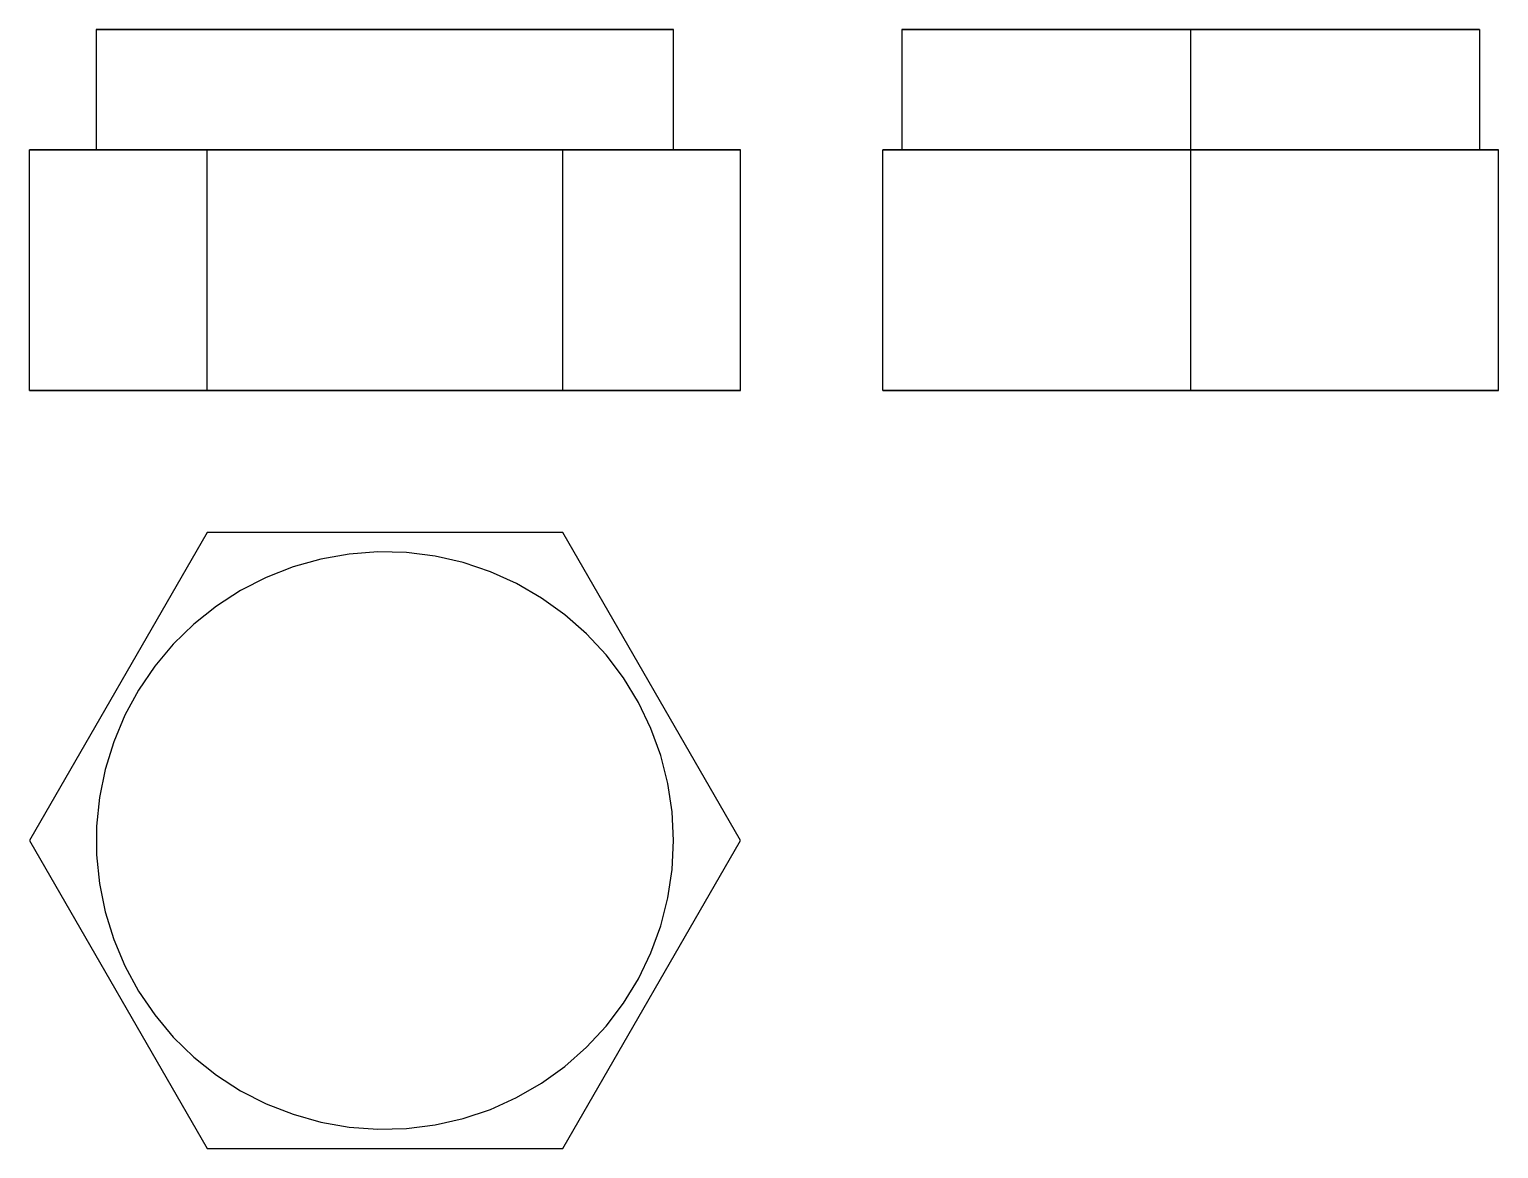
# Model space of a CAD drawing. Extents: x 0 to 3.05, y 0 to 2.33.
import ezdxf

# ---------------------------------------------------------------- set-up
doc = ezdxf.new("R2010")
doc.units = 0
doc.linetypes.add('HIDDEN', pattern=[9, 6, -3])
for name, color, linetype in [('FRONT', 7, 'CONTINUOUS'), ('FRONT_HID', 7, 'HIDDEN'), ('RIGHT', 7, 'CONTINUOUS'), ('RIGHT_HID', 7, 'HIDDEN'), ('TOP', 7, 'CONTINUOUS'), ('TOP_HID', 7, 'HIDDEN')]:
    doc.layers.add(name, color=color, linetype=linetype)

msp = doc.modelspace()

# ---------------------------------------------------------------- linework, layer by layer
at = {"layer": 'FRONT'}
for p, q in [((1.339008, 2.325603), (0.139008, 2.325603)), ((0.139008, 2.325603), (0.139008, 2.075603)), ((1.339008, 2.075603), (1.339008, 2.325603)), ((0, 1.575603), (0, 2.075603)), ((0.369503, 2.075603), (0, 2.075603)), ((0.369503, 1.575603), (0.369503, 2.075603)), ((1.108513, 2.075603), (0.369503, 2.075603)), ((1.478017, 2.075603), (1.108513, 2.075603)), ((1.108513, 1.575603), (1.108513, 2.075603)), ((1.478017, 1.575603), (1.478017, 2.075603)), ((0.369503, 1.575603), (0, 1.575603)), ((1.108513, 1.575603), (0.369503, 1.575603)), ((1.478017, 1.575603), (1.108513, 1.575603))]:
    msp.add_line(p, q, dxfattribs=at)
at = {"layer": 'FRONT_HID', "linetype": 'HIDDEN'}
for p, q in [((0.139008, 2.325603), (1.339008, 2.325603)), ((0, 2.075603), (0.369503, 2.075603)), ((1.339008, 2.075603), (0.139008, 2.075603)), ((0.139008, 2.075603), (1.339008, 2.075603)), ((0.369503, 1.575603), (0.369503, 2.075603)), ((0.369503, 2.075603), (1.108513, 2.075603)), ((1.108513, 1.575603), (1.108513, 2.075603)), ((1.108513, 2.075603), (1.478017, 2.075603)), ((0, 1.575603), (0.369503, 1.575603)), ((0.369503, 1.575603), (1.108513, 1.575603)), ((1.108513, 1.575603), (1.478017, 1.575603))]:
    msp.add_line(p, q, dxfattribs=at)
at = {"layer": 'RIGHT'}
for p, q in [((2.41362, 2.325603), (1.81362, 2.325603)), ((1.81362, 2.325603), (1.81362, 2.075603)), ((3.01362, 2.325603), (2.41362, 2.325603)), ((2.41362, 2.075603), (2.41362, 2.325603)), ((3.01362, 2.325603), (3.01362, 2.075603)), ((2.41362, 2.075603), (1.77362, 2.075603)), ((1.77362, 1.575603), (1.77362, 2.075603)), ((3.05362, 2.075603), (2.41362, 2.075603)), ((2.41362, 1.575603), (2.41362, 2.075603)), ((3.05362, 1.575603), (3.05362, 2.075603)), ((2.41362, 1.575603), (1.77362, 1.575603)), ((3.05362, 1.575603), (2.41362, 1.575603))]:
    msp.add_line(p, q, dxfattribs=at)
at = {"layer": 'RIGHT_HID', "linetype": 'HIDDEN'}
for p, q in [((1.81362, 2.325603), (3.01362, 2.325603)), ((1.77362, 1.575603), (1.77362, 2.075603)), ((1.77362, 2.075603), (2.41362, 2.075603)), ((2.41362, 2.075603), (1.81362, 2.075603)), ((1.81362, 2.075603), (3.01362, 2.075603)), ((2.41362, 1.575603), (2.41362, 2.075603)), ((2.41362, 2.075603), (3.05362, 2.075603)), ((3.01362, 2.075603), (2.41362, 2.075603)), ((3.05362, 1.575603), (3.05362, 2.075603)), ((1.77362, 1.575603), (2.41362, 1.575603)), ((2.41362, 1.575603), (3.05362, 1.575603))]:
    msp.add_line(p, q, dxfattribs=at)
at = {"layer": 'TOP'}
for p, q in [((0.369503, 1.28), (0, 0.64)), ((1.108513, 1.28), (0.369503, 1.28)), ((1.478017, 0.64), (1.108513, 1.28)), ((0.605496, 1.224957), (0.547916, 1.208756)), ((0.664402, 1.235344), (0.605496, 1.224957)), ((0.72405, 1.239814), (0.664402, 1.235344)), ((0.783846, 1.238322), (0.72405, 1.239814)), ((0.843197, 1.230885), (0.783846, 1.238322)), ((0.901513, 1.217575), (0.843197, 1.230885)), ((0.547916, 1.208756), (0.492236, 1.186904)), ((0.958213, 1.198524), (0.901513, 1.217575)), ((1.012735, 1.173923), (0.958213, 1.198524)), ((0.492236, 1.186904), (0.439008, 1.159615)), ((1.064536, 1.144016), (1.012735, 1.173923)), ((0.439008, 1.159615), (0.388762, 1.127163)), ((1.113102, 1.109099), (1.064536, 1.144016)), ((0.388762, 1.127163), (0.341997, 1.089869)), ((1.15795, 1.06952), (1.113102, 1.109099)), ((0.341997, 1.089869), (0.299177, 1.048104)), ((1.198635, 1.025673), (1.15795, 1.06952)), ((0.299177, 1.048104), (0.260729, 1.002283)), ((1.234752, 0.977992), (1.198635, 1.025673)), ((0.260729, 1.002283), (0.227034, 0.952861)), ((1.265941, 0.926952), (1.234752, 0.977992)), ((0.227034, 0.952861), (0.198427, 0.90033)), ((1.291894, 0.873061), (1.265941, 0.926952)), ((0.198427, 0.90033), (0.175193, 0.845212)), ((1.312352, 0.816853), (1.291894, 0.873061)), ((0.175193, 0.845212), (0.157562, 0.788054)), ((1.327112, 0.758888), (1.312352, 0.816853)), ((0.157562, 0.788054), (0.14571, 0.729425)), ((1.336027, 0.699741), (1.327112, 0.758888)), ((0.14571, 0.729425), (0.139754, 0.669908)), ((1.339008, 0.64), (1.336027, 0.699741)), ((0.139754, 0.669908), (0.139754, 0.610092)), ((0, 0.64), (0.369503, 0)), ((1.108513, 0), (1.478017, 0.64)), ((1.336027, 0.580259), (1.339008, 0.64)), ((0.139754, 0.610092), (0.14571, 0.550575)), ((1.327112, 0.521112), (1.336027, 0.580259)), ((0.14571, 0.550575), (0.157562, 0.491946)), ((1.312352, 0.463147), (1.327112, 0.521112)), ((0.157562, 0.491946), (0.175193, 0.434788)), ((1.291894, 0.406939), (1.312352, 0.463147)), ((0.175193, 0.434788), (0.198427, 0.37967)), ((1.265941, 0.353048), (1.291894, 0.406939)), ((0.198427, 0.37967), (0.227034, 0.327139)), ((1.234752, 0.302008), (1.265941, 0.353048)), ((0.227034, 0.327139), (0.260729, 0.277717)), ((0.260729, 0.277717), (0.299177, 0.231896)), ((1.198635, 0.254327), (1.234752, 0.302008)), ((1.15795, 0.21048), (1.198635, 0.254327)), ((0.299177, 0.231896), (0.341997, 0.190131)), ((0.341997, 0.190131), (0.388762, 0.152837)), ((1.113102, 0.170901), (1.15795, 0.21048)), ((0.388762, 0.152837), (0.439008, 0.120385)), ((1.064536, 0.135984), (1.113102, 0.170901)), ((1.012735, 0.106077), (1.064536, 0.135984)), ((0.439008, 0.120385), (0.492236, 0.093096)), ((0.492236, 0.093096), (0.547916, 0.071244)), ((0.958213, 0.081476), (1.012735, 0.106077)), ((0.547916, 0.071244), (0.605496, 0.055043)), ((0.843197, 0.049115), (0.901513, 0.062425)), ((0.901513, 0.062425), (0.958213, 0.081476)), ((0.605496, 0.055043), (0.664402, 0.044656)), ((0.664402, 0.044656), (0.72405, 0.040186)), ((0.72405, 0.040186), (0.783846, 0.041678)), ((0.783846, 0.041678), (0.843197, 0.049115)), ((0.369503, 0), (1.108513, 0))]:
    msp.add_line(p, q, dxfattribs=at)
at = {"layer": 'TOP_HID', "linetype": 'HIDDEN'}
for p, q in [((0.369503, 1.28), (0, 0.64)), ((1.108513, 1.28), (0.369503, 1.28)), ((1.478017, 0.64), (1.108513, 1.28)), ((0.605496, 1.224957), (0.547916, 1.208756)), ((0.664402, 1.235344), (0.605496, 1.224957)), ((0.72405, 1.239814), (0.664402, 1.235344)), ((0.783846, 1.238322), (0.72405, 1.239814)), ((0.843197, 1.230885), (0.783846, 1.238322)), ((0.901513, 1.217575), (0.843197, 1.230885)), ((0.547916, 1.208756), (0.492236, 1.186904)), ((0.958213, 1.198524), (0.901513, 1.217575)), ((1.012735, 1.173923), (0.958213, 1.198524)), ((0.492236, 1.186904), (0.439008, 1.159615)), ((1.064536, 1.144016), (1.012735, 1.173923)), ((0.439008, 1.159615), (0.388762, 1.127163)), ((1.113102, 1.109099), (1.064536, 1.144016)), ((0.388762, 1.127163), (0.341997, 1.089869)), ((1.15795, 1.06952), (1.113102, 1.109099)), ((0.341997, 1.089869), (0.299177, 1.048104)), ((1.198635, 1.025673), (1.15795, 1.06952)), ((0.299177, 1.048104), (0.260729, 1.002283)), ((1.234752, 0.977992), (1.198635, 1.025673)), ((0.260729, 1.002283), (0.227034, 0.952861)), ((1.265941, 0.926952), (1.234752, 0.977992)), ((0.227034, 0.952861), (0.198427, 0.90033)), ((1.291894, 0.873061), (1.265941, 0.926952)), ((0.198427, 0.90033), (0.175193, 0.845212)), ((1.312352, 0.816853), (1.291894, 0.873061)), ((0.175193, 0.845212), (0.157562, 0.788054)), ((1.327112, 0.758888), (1.312352, 0.816853)), ((0.157562, 0.788054), (0.14571, 0.729425)), ((1.336027, 0.699741), (1.327112, 0.758888)), ((0.14571, 0.729425), (0.139754, 0.669908)), ((1.339008, 0.64), (1.336027, 0.699741)), ((0.139754, 0.669908), (0.139754, 0.610092)), ((0, 0.64), (0.369503, 0)), ((1.108513, 0), (1.478017, 0.64)), ((1.336027, 0.580259), (1.339008, 0.64)), ((0.139754, 0.610092), (0.14571, 0.550575)), ((1.327112, 0.521112), (1.336027, 0.580259)), ((0.14571, 0.550575), (0.157562, 0.491946)), ((1.312352, 0.463147), (1.327112, 0.521112)), ((0.157562, 0.491946), (0.175193, 0.434788)), ((1.291894, 0.406939), (1.312352, 0.463147)), ((0.175193, 0.434788), (0.198427, 0.37967)), ((1.265941, 0.353048), (1.291894, 0.406939)), ((0.198427, 0.37967), (0.227034, 0.327139)), ((1.234752, 0.302008), (1.265941, 0.353048)), ((0.227034, 0.327139), (0.260729, 0.277717)), ((0.260729, 0.277717), (0.299177, 0.231896)), ((1.198635, 0.254327), (1.234752, 0.302008)), ((1.15795, 0.21048), (1.198635, 0.254327)), ((0.299177, 0.231896), (0.341997, 0.190131)), ((0.341997, 0.190131), (0.388762, 0.152837)), ((1.113102, 0.170901), (1.15795, 0.21048)), ((0.388762, 0.152837), (0.439008, 0.120385)), ((1.064536, 0.135984), (1.113102, 0.170901)), ((1.012735, 0.106077), (1.064536, 0.135984)), ((0.439008, 0.120385), (0.492236, 0.093096)), ((0.492236, 0.093096), (0.547916, 0.071244)), ((0.958213, 0.081476), (1.012735, 0.106077)), ((0.547916, 0.071244), (0.605496, 0.055043)), ((0.843197, 0.049115), (0.901513, 0.062425)), ((0.901513, 0.062425), (0.958213, 0.081476)), ((0.605496, 0.055043), (0.664402, 0.044656)), ((0.664402, 0.044656), (0.72405, 0.040186)), ((0.72405, 0.040186), (0.783846, 0.041678)), ((0.783846, 0.041678), (0.843197, 0.049115)), ((0.369503, 0), (1.108513, 0))]:
    msp.add_line(p, q, dxfattribs=at)

doc.saveas('drawing.dxf')
